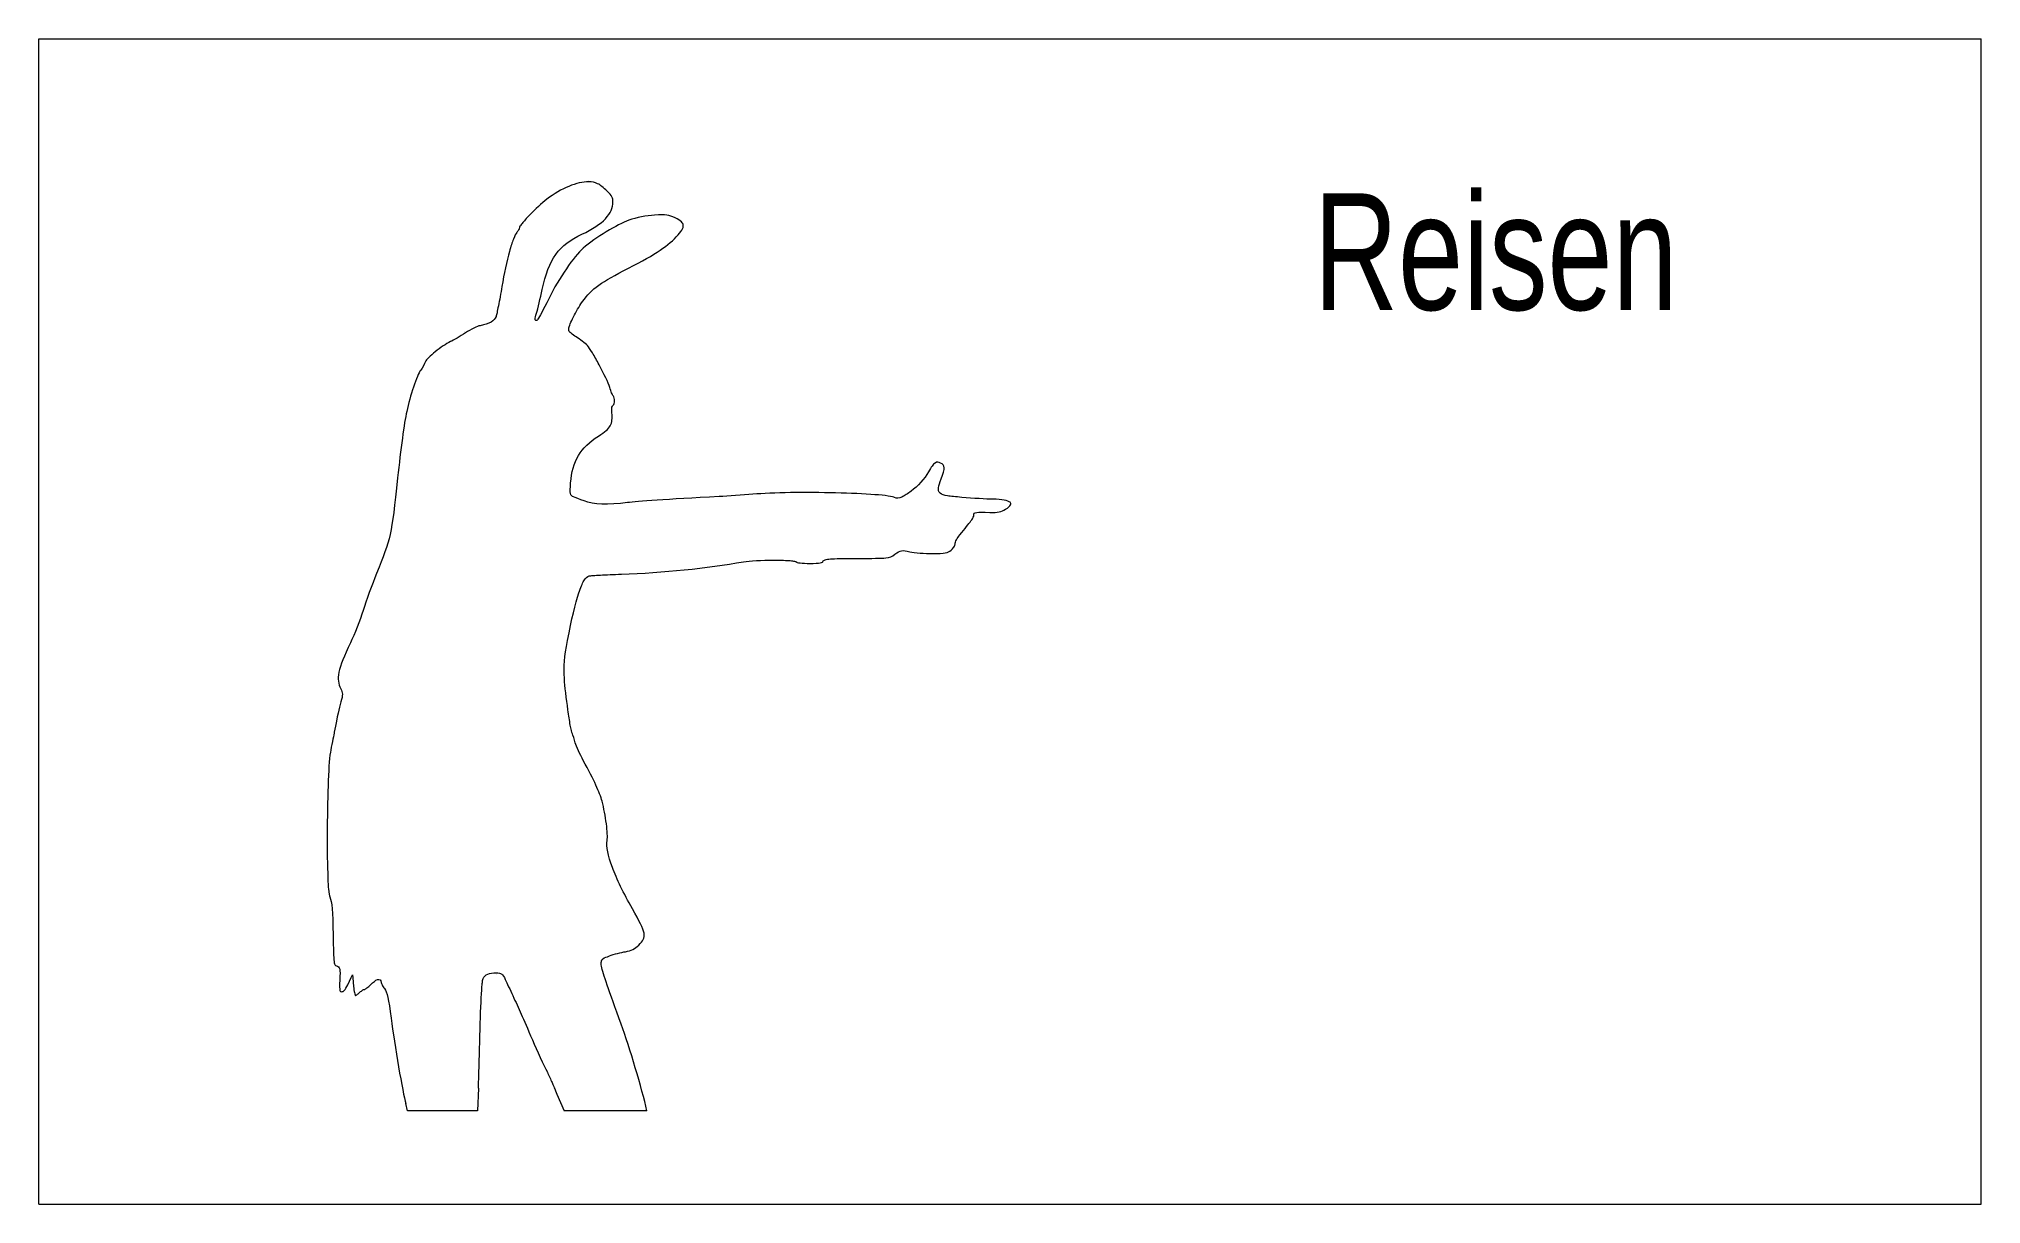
# Model space of a CAD drawing. Header units: millimetres. Extents: x 0 to 100, y 0 to 60.
import ezdxf

# ---------------------------------------------------------------- set-up
doc = ezdxf.new("R2010")
doc.units = ezdxf.units.MM
for name, color, linetype, lineweight in [('Engrave1', 7, 'CONTINUOUS', 0), ('Engrave2', 7, 'CONTINUOUS', 0), ('Guide', 2, 'CONTINUOUS', 0)]:
    doc.layers.add(name, color=color, linetype=linetype, lineweight=lineweight)
doc.styles.get("Standard").update_dxf_attribs({"font": 'txt', "width": 0.75})

msp = doc.modelspace()

# ---------------------------------------------------------------- linework, layer by layer
at = {"layer": 'Engrave1'}
for p, q in [((18.98, 4.81), (18.89, 5.19)), ((22.63, 5.98), (22.58, 4.81)), ((26.67, 5.66), (27.05, 4.81)), ((22.58, 4.81), (18.98, 4.81)), ((31.31, 4.81), (27.05, 4.81))]:
    msp.add_line(p, q, dxfattribs=at)
at = {"layer": 'Engrave1', "color": 7}
for points in [[(28.32, 52.72), (28.32, 52.72)], [(28.32, 52.64), (28.32, 52.64)], [(21.92, 44.93), (21.92, 44.93)], [(15.9, 11.29), (16.08, 11.67), (16.15, 11.81), (16.16, 11.66), (16.2, 11.21)], [(23.55, 11.91), (23.55, 11.91)], [(23.55, 11.83), (23.55, 11.83)]]:
    msp.add_lwpolyline(points, dxfattribs=at)
for points in [[(28.32, 52.64), (27.69, 52.64), (26.91, 52.31), (26.15, 51.74)], [(28.77, 52.54), (28.62, 52.61), (28.49, 52.64), (28.32, 52.64)], [(29.26, 52.15), (29.06, 52.35), (28.91, 52.47), (28.77, 52.54)], [(29.5, 51.87), (29.46, 51.95), (29.38, 52.04), (29.26, 52.15)], [(26.15, 51.74), (25.9, 51.55), (25.55, 51.22), (25.25, 50.91)], [(29.17, 50.74), (29.44, 51.02), (29.56, 51.3), (29.56, 51.6)], [(29.56, 51.6), (29.56, 51.7), (29.55, 51.78), (29.5, 51.87)], [(24.61, 50.03), (24.56, 49.98), (24.5, 49.86), (24.43, 49.69)], [(24.7, 50.16), (24.67, 50.12), (24.64, 50.07), (24.61, 50.03)], [(24.74, 50.28), (24.74, 50.24), (24.72, 50.2), (24.7, 50.16)], [(24.77, 50.35), (24.75, 50.31), (24.74, 50.27), (24.74, 50.28)], [(24.88, 50.49), (24.83, 50.44), (24.8, 50.38), (24.77, 50.35)], [(25.25, 50.91), (25.11, 50.76), (24.97, 50.61), (24.88, 50.49)], [(27.96, 49.94), (28.5, 50.2), (28.91, 50.46), (29.17, 50.74)], [(30.38, 50.66), (29.79, 50.45), (28.65, 49.76), (28.03, 49.22)], [(31.7, 50.92), (31.27, 50.9), (30.77, 50.8), (30.38, 50.66)], [(32.76, 50.78), (32.43, 50.94), (32.29, 50.96), (31.7, 50.92)], [(33.08, 50.58), (33.01, 50.64), (32.9, 50.71), (32.76, 50.78)], [(32.82, 49.81), (33.08, 50.08), (33.19, 50.26), (33.18, 50.39)], [(33.18, 50.39), (33.18, 50.46), (33.15, 50.52), (33.08, 50.58)], [(24.23, 49.05), (24.09, 48.55), (23.95, 47.91), (23.84, 47.25)], [(24.43, 49.69), (24.37, 49.52), (24.3, 49.3), (24.23, 49.05)], [(28.03, 49.22), (27.54, 48.79), (26.79, 47.7), (26.25, 46.62)], [(26.62, 48.9), (26.94, 49.35), (27.37, 49.66), (27.96, 49.94)], [(30.09, 48.05), (31.61, 48.82), (32.3, 49.26), (32.82, 49.81)], [(25.92, 47.09), (26.09, 47.88), (26.3, 48.46), (26.62, 48.9)], [(27.91, 46.35), (28.38, 47.06), (28.82, 47.4), (30.09, 48.05)], [(23.84, 47.25), (23.78, 46.89), (23.72, 46.54), (23.66, 46.26)], [(25.62, 45.88), (25.69, 46.11), (25.82, 46.65), (25.92, 47.09)], [(23.66, 46.26), (23.63, 46.12), (23.61, 46), (23.59, 45.9)], [(26.25, 46.62), (25.96, 46.03), (25.78, 45.69), (25.69, 45.56)], [(27.48, 45.59), (27.6, 45.84), (27.76, 46.13), (27.91, 46.35)], [(22.39, 45.1), (22.26, 45.03), (22.1, 44.95), (21.97, 44.86)], [(22.72, 45.23), (22.65, 45.22), (22.53, 45.17), (22.39, 45.1)], [(23.28, 45.42), (23.14, 45.34), (22.96, 45.28), (22.72, 45.23)], [(23.54, 45.71), (23.49, 45.59), (23.41, 45.49), (23.28, 45.42)], [(23.59, 45.9), (23.57, 45.81), (23.55, 45.74), (23.54, 45.71)], [(25.55, 45.57), (25.55, 45.63), (25.58, 45.73), (25.62, 45.88)], [(25.55, 45.53), (25.55, 45.54), (25.55, 45.56), (25.55, 45.57)], [(25.58, 45.5), (25.57, 45.51), (25.56, 45.52), (25.55, 45.53)], [(25.61, 45.5), (25.6, 45.49), (25.59, 45.49), (25.58, 45.5)], [(25.65, 45.52), (25.64, 45.51), (25.64, 45.5), (25.61, 45.5)], [(25.69, 45.56), (25.67, 45.55), (25.66, 45.53), (25.65, 45.52)], [(27.28, 45.02), (27.28, 45.08), (27.3, 45.15), (27.33, 45.25)], [(27.31, 44.93), (27.29, 44.96), (27.28, 44.99), (27.28, 45.02)], [(27.33, 45.25), (27.37, 45.35), (27.42, 45.47), (27.48, 45.59)], [(21.19, 44.41), (20.97, 44.3), (20.66, 44.1), (20.41, 43.89)], [(21.97, 44.86), (21.69, 44.68), (21.34, 44.48), (21.19, 44.41)], [(27.4, 44.84), (27.36, 44.87), (27.33, 44.9), (27.31, 44.93)], [(27.66, 44.65), (27.56, 44.71), (27.47, 44.78), (27.4, 44.84)], [(28.24, 44.21), (28.12, 44.33), (27.86, 44.53), (27.66, 44.65)], [(28.5, 43.83), (28.39, 44), (28.3, 44.15), (28.24, 44.21)], [(19.91, 43.38), (19.86, 43.26), (19.75, 43.07), (19.66, 42.94)], [(20.07, 43.59), (19.98, 43.5), (19.92, 43.42), (19.91, 43.38)], [(20.41, 43.89), (20.28, 43.79), (20.16, 43.68), (20.07, 43.59)], [(28.85, 43.21), (28.73, 43.44), (28.61, 43.65), (28.5, 43.83)], [(29.4, 42.04), (29.32, 42.29), (29.09, 42.76), (28.85, 43.21)], [(19.29, 42.07), (19.15, 41.68), (19.02, 41.21), (18.94, 40.82)], [(19.66, 42.94), (19.57, 42.81), (19.42, 42.47), (19.29, 42.07)], [(29.49, 41.77), (29.46, 41.85), (29.43, 41.95), (29.4, 42.04)], [(29.58, 41.6), (29.55, 41.64), (29.53, 41.69), (29.49, 41.77)], [(29.5, 40.99), (29.5, 41.03), (29.51, 41.06), (29.53, 41.08)], [(29.53, 41.08), (29.54, 41.11), (29.55, 41.14), (29.58, 41.15)], [(29.64, 41.36), (29.65, 41.46), (29.62, 41.56), (29.58, 41.6)], [(29.58, 41.15), (29.59, 41.16), (29.61, 41.19), (29.62, 41.22)], [(29.62, 41.22), (29.63, 41.26), (29.64, 41.31), (29.64, 41.36)], [(18.94, 40.82), (18.81, 40.22), (18.63, 38.87), (18.47, 37.39)], [(28.82, 39.55), (29.14, 39.75), (29.32, 39.91), (29.42, 40.08)], [(29.42, 40.08), (29.52, 40.26), (29.53, 40.45), (29.5, 40.75)], [(29.5, 40.75), (29.49, 40.84), (29.49, 40.92), (29.5, 40.99)], [(27.38, 37.13), (27.47, 38.27), (27.87, 38.94), (28.82, 39.55)], [(46.14, 38.16), (46.05, 38.09), (45.94, 37.95), (45.8, 37.71)], [(46.43, 38.16), (46.32, 38.22), (46.24, 38.23), (46.14, 38.16)], [(46.61, 37.92), (46.6, 38.04), (46.55, 38.1), (46.43, 38.16)], [(18.47, 37.39), (18.15, 34.41), (18.12, 34.27), (17.39, 32.47)], [(27.37, 36.59), (27.35, 36.7), (27.36, 36.85), (27.38, 37.13)], [(45.8, 37.71), (45.6, 37.34), (45.25, 36.97), (44.91, 36.71)], [(46.32, 36.89), (46.34, 37.01), (46.39, 37.15), (46.46, 37.34)], [(46.46, 37.34), (46.57, 37.62), (46.61, 37.8), (46.61, 37.92)], [(27.42, 36.48), (27.4, 36.5), (27.38, 36.54), (27.37, 36.59)], [(27.53, 36.42), (27.49, 36.43), (27.45, 36.45), (27.42, 36.48)], [(28.08, 36.21), (27.86, 36.29), (27.61, 36.39), (27.53, 36.42)], [(30.3, 36.12), (29.31, 35.99), (28.54, 36.02), (28.08, 36.21)], [(35.03, 36.43), (32.27, 36.29), (30.84, 36.19), (30.3, 36.12)], [(36.76, 36.55), (36.25, 36.51), (35.47, 36.45), (35.03, 36.43)], [(41.02, 36.62), (39.5, 36.66), (37.78, 36.64), (36.76, 36.55)], [(43.04, 36.53), (42.49, 36.57), (41.78, 36.6), (41.02, 36.62)], [(43.72, 36.46), (43.54, 36.49), (43.31, 36.51), (43.04, 36.53)], [(44.06, 36.38), (44.02, 36.4), (43.9, 36.44), (43.72, 36.46)], [(44.43, 36.41), (44.29, 36.35), (44.16, 36.33), (44.06, 36.38)], [(44.91, 36.71), (44.74, 36.58), (44.58, 36.48), (44.43, 36.41)], [(46.4, 36.61), (46.32, 36.68), (46.3, 36.77), (46.32, 36.89)], [(46.78, 36.47), (46.6, 36.5), (46.48, 36.54), (46.4, 36.61)], [(47.52, 36.39), (47.2, 36.42), (46.96, 36.44), (46.78, 36.47)], [(49.11, 36.3), (48.8, 36.3), (48.09, 36.34), (47.52, 36.39)], [(49.7, 36.25), (49.55, 36.28), (49.35, 36.3), (49.11, 36.3)], [(50, 36.14), (49.95, 36.18), (49.85, 36.22), (49.7, 36.25)], [(49.77, 35.78), (49.91, 35.86), (49.99, 35.94), (50.03, 36)], [(50.04, 36.08), (50.04, 36.1), (50.02, 36.12), (50, 36.14)], [(50.03, 36), (50.04, 36.03), (50.05, 36.06), (50.04, 36.08)], [(47.42, 34.46), (47.69, 34.79), (47.87, 35.02), (47.99, 35.18)], [(47.99, 35.18), (48.05, 35.26), (48.08, 35.33), (48.11, 35.37)], [(48.11, 35.37), (48.13, 35.42), (48.14, 35.45), (48.14, 35.46)], [(48.14, 35.46), (48.13, 35.5), (48.13, 35.54), (48.16, 35.57)], [(48.16, 35.57), (48.19, 35.6), (48.23, 35.61), (48.29, 35.62)], [(48.29, 35.62), (48.41, 35.63), (48.61, 35.63), (48.97, 35.62)], [(48.97, 35.62), (49.38, 35.6), (49.55, 35.64), (49.77, 35.78)], [(47.17, 33.98), (47.17, 34.05), (47.2, 34.12), (47.25, 34.21)], [(47.25, 34.21), (47.29, 34.29), (47.35, 34.38), (47.42, 34.46)], [(29.99, 32.44), (32.15, 32.51), (34.38, 32.74), (36.28, 33.08)], [(36.28, 33.08), (36.59, 33.13), (37.24, 33.16), (37.83, 33.16)], [(37.83, 33.16), (38.12, 33.16), (38.4, 33.15), (38.6, 33.14)], [(38.6, 33.14), (38.71, 33.13), (38.79, 33.12), (38.86, 33.11)], [(38.86, 33.11), (38.89, 33.11), (38.92, 33.1), (38.94, 33.09)], [(38.94, 33.09), (38.96, 33.09), (38.98, 33.08), (39, 33.06)], [(39, 33.06), (38.99, 33.07), (38.99, 33.06), (39, 33.06)], [(39, 33.06), (39.01, 33.05), (39.03, 33.05), (39.05, 33.04)], [(39.05, 33.04), (39.08, 33.03), (39.14, 33.02), (39.2, 33.02)], [(39.2, 33.02), (39.33, 33), (39.5, 32.99), (39.69, 32.99)], [(39.69, 32.99), (39.95, 32.99), (40.12, 33), (40.23, 33.02)], [(40.23, 33.02), (40.28, 33.03), (40.31, 33.04), (40.34, 33.05)], [(40.34, 33.05), (40.36, 33.06), (40.37, 33.08), (40.37, 33.09)], [(40.37, 33.09), (40.39, 33.13), (40.43, 33.16), (40.49, 33.18)], [(40.49, 33.18), (40.55, 33.2), (40.63, 33.21), (40.75, 33.22)], [(40.75, 33.22), (41, 33.24), (41.42, 33.25), (42.12, 33.25)], [(42.12, 33.25), (42.94, 33.25), (43.36, 33.25), (43.6, 33.27)], [(43.6, 33.27), (43.84, 33.3), (43.91, 33.35), (44.07, 33.46)], [(44.07, 33.46), (44.22, 33.56), (44.31, 33.62), (44.42, 33.64)], [(44.42, 33.64), (44.53, 33.66), (44.65, 33.64), (44.85, 33.59)], [(44.85, 33.59), (45.08, 33.54), (45.61, 33.5), (46.02, 33.5)], [(46.02, 33.5), (46.34, 33.5), (46.53, 33.51), (46.67, 33.53)], [(46.67, 33.53), (46.8, 33.56), (46.88, 33.6), (46.97, 33.67)], [(46.97, 33.67), (47.02, 33.71), (47.08, 33.77), (47.11, 33.83)], [(47.11, 33.83), (47.15, 33.89), (47.17, 33.95), (47.17, 33.98)], [(17.39, 32.47), (17.16, 31.91), (16.85, 31.05), (16.7, 30.57)], [(27.8, 31.47), (27.89, 31.74), (27.98, 31.95), (28.06, 32.09)], [(28.06, 32.09), (28.15, 32.24), (28.24, 32.33), (28.34, 32.35)], [(28.34, 32.35), (28.38, 32.35), (28.44, 32.36), (28.54, 32.37)], [(28.54, 32.37), (28.64, 32.38), (28.76, 32.38), (28.91, 32.39)], [(28.91, 32.39), (29.21, 32.41), (29.59, 32.42), (29.99, 32.44)], [(27.22, 29.02), (27.43, 30.12), (27.62, 30.92), (27.8, 31.47)], [(16.7, 30.57), (16.54, 30.08), (16.25, 29.33), (16.04, 28.9)], [(27.06, 27.06), (27.02, 27.75), (27.05, 28.13), (27.22, 29.02)], [(16.04, 28.9), (15.72, 28.22), (15.53, 27.75), (15.45, 27.39)], [(15.45, 27.39), (15.38, 27.03), (15.42, 26.79), (15.54, 26.54)], [(27.24, 25.45), (27.16, 26.02), (27.08, 26.66), (27.06, 27.06)], [(15.54, 26.54), (15.6, 26.43), (15.63, 26.35), (15.63, 26.25)], [(15.63, 26.25), (15.63, 26.15), (15.6, 26.03), (15.55, 25.86)], [(15.55, 25.86), (15.45, 25.5), (15.38, 25.17), (15.21, 24.31)], [(27.36, 24.67), (27.32, 24.89), (27.28, 25.16), (27.24, 25.45)], [(15.21, 24.31), (15.19, 24.19), (15.1, 23.77), (15.03, 23.38)], [(27.47, 24.21), (27.44, 24.29), (27.4, 24.45), (27.36, 24.67)], [(27.62, 23.75), (27.57, 23.94), (27.5, 24.15), (27.47, 24.21)], [(15.03, 23.38), (14.97, 23.11), (14.93, 22.53), (14.9, 21.81)], [(28.03, 22.85), (27.86, 23.16), (27.68, 23.56), (27.62, 23.75)], [(29, 20.75), (28.87, 21.2), (28.6, 21.8), (28.03, 22.85)], [(14.9, 21.81), (14.87, 21.09), (14.85, 20.22), (14.85, 19.37)], [(29.22, 19.59), (29.17, 19.97), (29.09, 20.39), (29, 20.75)], [(14.85, 19.37), (14.84, 18.52), (14.85, 17.7), (14.87, 17.05)], [(29.26, 18.73), (29.28, 18.88), (29.27, 19.21), (29.22, 19.59)], [(29.53, 17.34), (29.3, 17.94), (29.21, 18.42), (29.26, 18.73)], [(14.87, 17.05), (14.88, 16.72), (14.89, 16.44), (14.91, 16.23)], [(30.56, 15.21), (30.1, 16.01), (29.75, 16.74), (29.53, 17.34)], [(14.91, 16.23), (14.93, 16.02), (14.96, 15.87), (14.98, 15.82)], [(14.98, 15.82), (15.09, 15.55), (15.13, 15.11), (15.15, 13.87)], [(31.16, 13.95), (31.11, 14.2), (30.92, 14.57), (30.56, 15.21)], [(15.15, 13.87), (15.16, 13.11), (15.17, 12.71), (15.2, 12.5)], [(29.38, 12.78), (29.61, 12.87), (29.99, 12.97), (30.21, 13)], [(30.21, 13), (30.5, 13.05), (30.68, 13.14), (30.89, 13.34)], [(30.89, 13.34), (31, 13.45), (31.08, 13.54), (31.12, 13.63)], [(31.12, 13.63), (31.16, 13.72), (31.18, 13.82), (31.16, 13.95)], [(15.2, 12.5), (15.21, 12.39), (15.23, 12.34), (15.25, 12.31)], [(15.25, 12.31), (15.26, 12.29), (15.28, 12.28), (15.32, 12.27)], [(15.32, 12.27), (15.36, 12.26), (15.4, 12.25), (15.43, 12.22)], [(15.43, 12.22), (15.46, 12.19), (15.48, 12.15), (15.49, 12.1)], [(15.49, 12.1), (15.51, 12), (15.51, 11.83), (15.49, 11.54)], [(28.97, 12.25), (28.95, 12.35), (28.95, 12.42), (28.96, 12.49)], [(28.96, 12.49), (28.97, 12.55), (29, 12.6), (29.04, 12.63)], [(29.98, 9.27), (29.35, 11.04), (29.04, 11.84), (28.97, 12.25)], [(29.04, 12.63), (29.12, 12.7), (29.23, 12.72), (29.38, 12.78)], [(15.49, 11.54), (15.48, 11.24), (15.48, 11.08), (15.5, 11)], [(15.5, 11), (15.51, 10.97), (15.52, 10.96), (15.53, 10.95)], [(15.59, 10.94), (15.64, 10.94), (15.68, 10.96), (15.73, 11.01)], [(15.73, 11.01), (15.78, 11.07), (15.84, 11.16), (15.9, 11.29)], [(16.2, 11.21), (16.22, 11.09), (16.23, 10.97), (16.25, 10.89)], [(16.48, 10.87), (16.53, 10.92), (16.59, 10.97), (16.65, 11)], [(16.65, 11), (16.67, 11.02), (16.7, 11.04), (16.72, 11.05)], [(16.72, 11.05), (16.74, 11.06), (16.76, 11.06), (16.79, 11.06)], [(16.79, 11.06), (16.78, 11.06), (16.8, 11.07), (16.82, 11.08)], [(16.82, 11.08), (16.84, 11.09), (16.87, 11.11), (16.89, 11.13)], [(16.89, 11.13), (16.95, 11.18), (17.02, 11.24), (17.09, 11.31)], [(17.09, 11.31), (17.22, 11.44), (17.34, 11.53), (17.43, 11.56)], [(17.43, 11.56), (17.48, 11.57), (17.53, 11.57), (17.57, 11.55)], [(17.57, 11.55), (17.61, 11.52), (17.62, 11.47), (17.62, 11.41)], [(17.62, 11.41), (17.62, 11.4), (17.64, 11.35), (17.67, 11.29)], [(17.67, 11.29), (17.7, 11.23), (17.74, 11.16), (17.79, 11.1)], [(17.79, 11.1), (17.93, 10.92), (18.01, 10.57), (18.14, 9.57)], [(22.78, 10.62), (22.8, 10.91), (22.81, 11.14), (22.82, 11.31)], [(22.82, 11.31), (22.83, 11.39), (22.84, 11.46), (22.85, 11.51)], [(22.85, 11.51), (22.85, 11.56), (22.86, 11.59), (22.87, 11.62)], [(22.87, 11.62), (22.93, 11.72), (23.01, 11.8), (23.11, 11.85)], [(23.11, 11.85), (23.22, 11.89), (23.36, 11.91), (23.55, 11.91)], [(23.55, 11.91), (23.67, 11.91), (23.76, 11.9), (23.83, 11.85)], [(23.83, 11.85), (23.9, 11.79), (23.95, 11.71), (24.01, 11.57)], [(24.01, 11.57), (24.09, 11.39), (24.27, 11.02), (24.4, 10.74)], [(15.53, 10.95), (15.54, 10.94), (15.56, 10.94), (15.59, 10.94)], [(16.25, 10.89), (16.26, 10.84), (16.27, 10.8), (16.28, 10.78)], [(16.28, 10.78), (16.28, 10.75), (16.3, 10.73), (16.29, 10.74)], [(16.29, 10.74), (16.28, 10.75), (16.28, 10.74), (16.29, 10.74)], [(16.29, 10.74), (16.3, 10.75), (16.32, 10.75), (16.34, 10.76)], [(16.34, 10.76), (16.38, 10.78), (16.43, 10.82), (16.48, 10.87)], [(22.7, 8.33), (22.72, 9.25), (22.75, 10.04), (22.78, 10.62)], [(24.4, 10.74), (24.72, 10.05), (24.9, 9.65), (25.41, 8.46)], [(18.14, 9.57), (18.22, 8.9), (18.37, 7.93), (18.52, 7.07)], [(31.31, 4.81), (31.04, 5.97), (30.42, 8.06), (29.98, 9.27)], [(22.63, 5.98), (22.66, 6.64), (22.68, 7.48), (22.7, 8.33)], [(25.41, 8.46), (25.65, 7.91), (26, 7.15), (26.18, 6.79)], [(18.52, 7.07), (18.67, 6.2), (18.82, 5.44), (18.89, 5.19)], [(26.18, 6.79), (26.27, 6.61), (26.35, 6.42), (26.42, 6.26)], [(26.42, 6.26), (26.49, 6.11), (26.54, 5.99), (26.56, 5.93)], [(26.56, 5.93), (26.57, 5.89), (26.62, 5.79), (26.67, 5.66)]]:
    msp.add_open_spline(points, degree=3, dxfattribs=at)
at = {"layer": 'Guide'}
for p, q in [((0, 0), (0, 60)), ((0, 60), (100, 60)), ((100, 0), (100, 60)), ((0, 0), (100, 0))]:
    msp.add_line(p, q, dxfattribs=at)

# ---------------------------------------------------------------- texts
at = {"layer": 'Engrave2', "insert": (75, 49), "char_height": 6, "width": 30, "attachment_point": 5}
msp.add_mtext('Reisen', dxfattribs=at)

doc.saveas('drawing.dxf')
